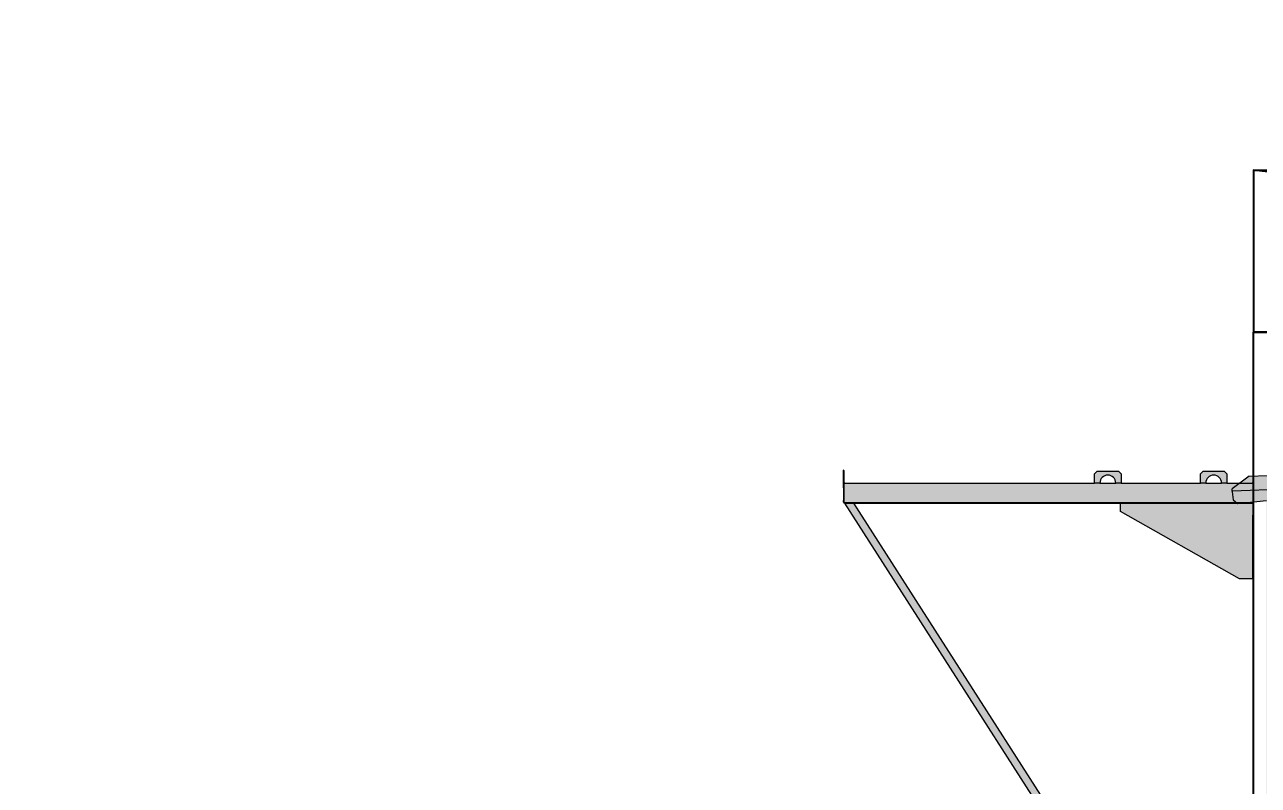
# Model space of a CAD drawing. Header units: millimetres. Extents: x 0 to 1680, y 0 to 594.
# Drawn here: x 840 to 933.2, y 304.6 to 362 of the extents above; entities that cross this region are included whole.
import ezdxf

# ---------------------------------------------------------------- set-up
doc = ezdxf.new("R2010")
doc.units = ezdxf.units.MM
for name, pattern in [('K5LT32803', [0]), ('K5LT_BASIC', [0]), ('K5LT_THIN', [0])]:
    doc.linetypes.add(name, pattern=pattern)
doc.layers.add('Системный слой', color=7, linetype='Continuous')
doc.styles.add('KDIMTEXTSTYLE', font='GOST_AU.SHX', dxfattribs={"width": 0.96, "oblique": 15, "height": 5})
doc.dimstyles.new('KDIMSTYLE (0.02)', dxfattribs={"dimtxt": 5, "dimasz": 1, "dimexe": 2, "dimexo": 0, "dimgap": 1, "dimtad": 1, "dimlfac": 50, "dimtxsty": 'KDIMTEXTSTYLE', "dimsah": 1, "dimcen": 0, "dimdle": 1, "dimadec": 0, "dimazin": 0, "dimtfac": 0.667, "dimtmove": 0, "dimatfit": 3, "dimfxl": 0, "dimtvp": 1, "dimtolj": 1, "dimtzin": 0, "dimarcsym": 0})

# ---------------------------------------------------------------- blocks, each defined once
blk = doc.blocks.new('U42')
at = {"layer": 'Системный слой', "color": 150, "linetype": 'K5LT_BASIC', "lineweight": 25, "true_color": 0x0080ff}
for p, q in [((932.825, 338.798), (937.225, 338.798)), ((932.825, 278.998), (932.825, 338.798)), ((937.225, 338.798), (937.225, 278.998)), ((937.225, 278.998), (932.825, 278.998))]:
    blk.add_line(p, q, dxfattribs=at)
blk = doc.blocks.new('U849')
at = {"layer": 'Системный слой', "true_color": 0xa0a0a0}
h = blk.add_hatch(color=253, dxfattribs=at)
h.paths.add_polyline_path([(931.785, 320.178), (932.665, 320.178), (932.785, 320.178), (932.785, 324.969), (932.785, 325.236), (932.785, 325.853), (932.774, 325.881), (932.745, 325.893), (922.785, 325.893), (922.785, 325.258)])
h.paths.add_polyline_path([(932.825, 325.236), (932.785, 325.236), (932.785, 324.969), (932.825, 324.969)])
h.paths.add_polyline_path([(932.785, 325.236), (932.825, 325.236), (932.825, 325.853), (932.81, 325.9), (932.769, 325.929), (932.745, 325.933), (901.951, 325.933), (901.923, 325.944), (901.911, 325.972), (901.911, 326.083), (901.871, 326.083), (901.871, 325.972), (901.887, 325.925), (901.927, 325.896), (901.951, 325.893), (932.745, 325.893), (932.774, 325.881), (932.785, 325.853)])
h.paths.add_polyline_path([(932.825, 326.398), (932.825, 327.323), (932.825, 327.332), (932.825, 327.332), (932.825, 327.332), (932.825, 327.333), (932.825, 327.334), (932.824, 327.337), (932.823, 327.341), (932.823, 327.341), (932.823, 327.341), (932.823, 327.342), (932.823, 327.343), (932.822, 327.346), (932.821, 327.349), (932.821, 327.349), (932.821, 327.35), (932.821, 327.35), (932.82, 327.352), (932.819, 327.355), (932.818, 327.358), (932.817, 327.358), (932.817, 327.358), (932.817, 327.359), (932.816, 327.36), (932.815, 327.363), (932.813, 327.365), (932.813, 327.366), (932.813, 327.366), (932.812, 327.366), (932.812, 327.368), (932.81, 327.37), (932.808, 327.373), (932.808, 327.373), (932.808, 327.373), (932.807, 327.374), (932.806, 327.375), (932.804, 327.377), (932.802, 327.379), (932.802, 327.38), (932.802, 327.38), (932.801, 327.38), (932.8, 327.381), (932.798, 327.383), (932.795, 327.385), (932.795, 327.386), (932.795, 327.386), (932.794, 327.386), (932.793, 327.387), (932.791, 327.389), (932.788, 327.391), (932.788, 327.391), (932.787, 327.391), (932.787, 327.391), (932.786, 327.392), (932.783, 327.394), (932.78, 327.395), (932.78, 327.395), (932.78, 327.395), (932.779, 327.396), (932.778, 327.396), (932.775, 327.397), (932.772, 327.399), (932.772, 327.399), (932.771, 327.399), (932.771, 327.399), (932.769, 327.399), (932.766, 327.4), (932.763, 327.401), (932.763, 327.401), (932.763, 327.401), (932.762, 327.401), (932.76, 327.402), (932.757, 327.402), (932.754, 327.403), (932.754, 327.403), (932.754, 327.403), (932.753, 327.403), (932.752, 327.403), (932.749, 327.403), (932.745, 327.403), (932.745, 327.404), (930.825, 327.404), (930.425, 327.404), (929.225, 327.404), (928.825, 327.404), (922.825, 327.404), (922.425, 327.404), (921.225, 327.404), (920.825, 327.404), (901.951, 327.404), (901.951, 327.403), (901.923, 327.415), (901.911, 327.443), (901.911, 327.034), (901.911, 326.083), (901.911, 325.972), (901.923, 325.944), (901.951, 325.933), (932.745, 325.933), (932.793, 325.917), (932.822, 325.877), (932.825, 325.853)])
h.paths.add_polyline_path([(901.911, 327.034), (901.871, 327.034), (901.871, 326.083), (901.911, 326.083)])
h.paths.add_polyline_path([(901.911, 328.358), (901.871, 328.358), (901.871, 328.306), (901.871, 327.034), (901.911, 327.034)])
h.paths.add_polyline_path([(901.831, 327.404), (901.871, 327.404), (901.871, 328.306), (901.831, 328.306)])
h.paths.add_polyline_path([(901.831, 328.306), (901.871, 328.306), (901.871, 328.358), (901.871, 328.369), (901.831, 328.369)])
h.paths.add_polyline_path([(920.825, 327.404), (921.225, 327.404), (921.241, 327.541), (921.288, 327.671), (921.364, 327.787), (921.464, 327.883), (921.583, 327.953), (921.715, 327.993), (921.853, 328.003), (921.99, 327.981), (922.118, 327.928), (922.23, 327.847), (922.321, 327.742), (922.385, 327.62), (922.42, 327.486), (922.425, 327.404), (922.825, 327.404), (922.825, 328.104), (922.625, 328.304), (921.025, 328.304), (920.825, 328.104)])
h.paths.add_polyline_path([(930.425, 327.404), (930.825, 327.404), (930.825, 328.104), (930.625, 328.304), (929.025, 328.304), (928.825, 328.104), (928.825, 327.404), (929.225, 327.404), (929.241, 327.541), (929.288, 327.671), (929.364, 327.787), (929.464, 327.883), (929.583, 327.953), (929.715, 327.993), (929.853, 328.003), (929.99, 327.981), (930.118, 327.928), (930.23, 327.847), (930.321, 327.742), (930.385, 327.62), (930.42, 327.486)])
at = {"layer": 'Системный слой', "color": 7, "linetype": 'K5LT32803', "lineweight": 18}
for p, q in [((901.871, 328.369), (901.831, 328.369)), ((901.831, 328.369), (901.831, 328.306)), ((901.831, 328.306), (901.831, 327.404)), ((901.871, 328.306), (901.831, 328.306)), ((901.871, 328.369), (901.871, 328.306)), ((901.871, 328.358), (901.911, 328.358)), ((901.871, 327.034), (901.871, 328.358)), ((901.911, 327.034), (901.911, 328.358)), ((920.825, 328.104), (921.025, 328.304)), ((920.825, 327.404), (920.825, 328.104)), ((921.025, 328.304), (922.625, 328.304)), ((922.625, 328.304), (922.825, 328.104)), ((922.825, 328.104), (922.825, 327.404)), ((928.825, 328.104), (929.025, 328.304)), ((928.825, 327.404), (928.825, 328.104)), ((929.025, 328.304), (930.625, 328.304)), ((930.625, 328.304), (930.825, 328.104)), ((930.825, 328.104), (930.825, 327.404)), ((901.871, 327.404), (901.831, 327.404)), ((901.951, 327.403), (901.951, 327.404)), ((901.951, 327.404), (920.825, 327.404)), ((921.225, 327.404), (920.825, 327.404)), ((921.225, 327.404), (922.425, 327.404)), ((922.825, 327.404), (922.425, 327.404)), ((922.825, 327.404), (928.825, 327.404)), ((929.225, 327.404), (928.825, 327.404)), ((929.225, 327.404), (930.425, 327.404)), ((930.825, 327.404), (930.425, 327.404)), ((930.825, 327.404), (932.745, 327.404)), ((932.745, 327.403), (932.745, 327.404)), ((932.825, 326.398), (932.825, 327.323)), ((932.825, 325.853), (932.825, 327.323)), ((901.871, 327.034), (901.911, 327.034)), ((901.871, 327.034), (901.871, 326.083)), ((901.911, 326.083), (901.911, 327.034)), ((932.825, 325.853), (932.825, 326.398)), ((901.871, 325.972), (901.871, 326.083)), ((901.871, 326.083), (901.911, 326.083)), ((901.911, 325.972), (901.911, 326.083)), ((901.951, 325.933), (932.745, 325.933)), ((901.951, 325.893), (932.745, 325.893)), ((922.785, 325.258), (922.785, 325.893)), ((932.785, 325.853), (932.785, 325.236)), ((932.825, 325.853), (932.825, 325.236)), ((931.785, 320.178), (922.785, 325.258)), ((932.785, 325.236), (932.785, 324.969)), ((932.825, 325.236), (932.785, 325.236)), ((932.825, 324.969), (932.785, 324.969)), ((932.785, 320.178), (932.785, 324.969)), ((932.825, 324.969), (932.825, 325.236)), ((932.665, 320.178), (931.785, 320.178)), ((932.785, 320.178), (932.665, 320.178))]:
    blk.add_line(p, q, dxfattribs=at)
for centre in [(921.825, 327.404), (929.825, 327.404)]:
    blk.add_arc(centre, 0.6, 0, 180, dxfattribs=at)
for centre, major_axis, start_param, end_param in [((901.951, 327.443), (-0.04, 0), 0.000009, 1.570796), ((901.951, 325.972), (0.08, 0), 3.141593, 4.712389), ((901.951, 325.972), (0.04, 0), 3.141593, 4.712389), ((932.745, 325.853), (-0.08, 0), 3.141593, 4.712389), ((932.745, 325.853), (-0.04, 0), 3.141593, 4.712389)]:
    blk.add_ellipse(centre, major_axis=major_axis, ratio=0.994522, start_param=start_param, end_param=end_param, dxfattribs=at)
blk.add_open_spline([(932.825, 327.323), (932.825, 327.326), (932.825, 327.332), (932.824, 327.341), (932.821, 327.349), (932.818, 327.357), (932.813, 327.365), (932.808, 327.373), (932.802, 327.379), (932.795, 327.386), (932.788, 327.391), (932.78, 327.395), (932.772, 327.399), (932.763, 327.401), (932.754, 327.403), (932.748, 327.403), (932.745, 327.403)], degree=3, dxfattribs=at)
blk = doc.blocks.new('U850')
at = {"layer": 'Системный слой', "true_color": 0xc0c0c0}
blk.add_hatch(color=9, dxfattribs=at).paths.add_polyline_path([(917.458, 302.727), (902.607, 325.893), (901.951, 325.893), (916.803, 302.727)])
at = {"layer": 'Системный слой', "color": 7, "linetype": 'K5LT_THIN', "lineweight": 13}
blk.add_lwpolyline([(901.951, 325.893), (902.607, 325.893), (917.779, 302.227), (917.123, 302.227)], close=True, dxfattribs=at)
blk = doc.blocks.new('U852')
at = {"layer": 'Системный слой', "true_color": 0xa0a0a0}
h = blk.add_hatch(color=253, dxfattribs=at)
h.paths.add_polyline_path([(933.939, 327.015), (934.627, 327.087), (934.621, 327.147), (933.933, 327.074), (933.876, 327.053), (933.836, 327.005), (933.825, 326.955), (933.825, 326.155), (933.885, 326.155), (933.885, 326.239), (933.885, 326.949), (933.885, 326.955), (933.901, 326.995)])
h.paths.add_polyline_path([(934.641, 327.068), (933.93, 326.994), (933.885, 326.949), (933.885, 326.239), (933.885, 326.155), (933.885, 325.893), (1031.765, 325.893), (1031.765, 326.155), (1031.765, 326.239), (1031.765, 326.944), (1031.726, 326.993), (1031.01, 327.068), (1031.018, 327.148), (982.834, 328.686), (982.825, 328.607), (982.817, 328.686), (934.633, 327.148)])
h.paths.add_polyline_path([(933.825, 326.155), (933.825, 326.955), (933.841, 327.014), (933.884, 327.058), (933.933, 327.074), (931.23, 326.79), (931.234, 326.751), (931.299, 326.134), (931.628, 325.867), (933.825, 326.098)])
h.paths.add_polyline_path([(933.825, 326.098), (933.825, 303.115), (933.885, 303.115), (933.885, 326.155), (933.825, 326.155)])
h.paths.add_polyline_path([(934.305, 325.875), (934.145, 325.875), (934.145, 325.893), (933.885, 325.893), (933.885, 303.115), (933.945, 303.115), (934.625, 303.115), (934.625, 325.893), (934.305, 325.893)])
h.paths.add_polyline_path([(934.145, 322.035), (934.305, 322.035), (934.305, 321.875), (934.145, 321.875)])
h.paths.add_polyline_path([(934.627, 327.087), (933.939, 327.015), (933.901, 326.995), (933.885, 326.955), (933.892, 326.955), (933.93, 326.994), (934.641, 327.068), (934.633, 327.148), (934.621, 327.147)])
h.paths.add_polyline_path([(933.933, 327.074), (934.621, 327.147), (934.633, 327.148), (982.817, 328.686), (982.821, 328.687), (982.817, 328.727), (982.225, 328.727), (982.225, 329.63), (932.517, 327.931), (931.21, 326.981), (931.221, 326.87), (931.23, 326.79)])
h.paths.add_polyline_path([(934.145, 325.875), (934.305, 325.875), (934.305, 325.893), (934.145, 325.893)])
h.paths.add_polyline_path([(982.834, 328.727), (983.425, 328.727), (983.425, 329.63), (982.825, 329.693), (982.225, 329.63), (982.225, 328.727)])
h.paths.add_polyline_path([(982.834, 328.686), (1031.018, 327.148), (1031.03, 327.147), (1031.718, 327.074), (1034.421, 326.79), (1034.43, 326.87), (1034.441, 326.981), (1033.133, 327.931), (983.425, 329.63), (983.425, 328.727), (982.834, 328.727), (982.83, 328.687)])
h.paths.add_polyline_path([(982.825, 328.607), (982.833, 328.677), (982.832, 328.679), (982.832, 328.679), (982.832, 328.68), (982.832, 328.681), (982.832, 328.681), (982.832, 328.682), (982.832, 328.682), (982.832, 328.683), (982.832, 328.683), (982.832, 328.683), (982.832, 328.684), (982.831, 328.684), (982.831, 328.685), (982.831, 328.685), (982.831, 328.685), (982.831, 328.686), (982.831, 328.686), (982.83, 328.686), (982.83, 328.686), (982.83, 328.687), (982.83, 328.687), (982.821, 328.687), (982.821, 328.686), (982.821, 328.686), (982.82, 328.686), (982.82, 328.686), (982.82, 328.685), (982.82, 328.685), (982.82, 328.685), (982.82, 328.684), (982.819, 328.684), (982.819, 328.683), (982.819, 328.683), (982.819, 328.683), (982.819, 328.682), (982.819, 328.681), (982.819, 328.681), (982.819, 328.681), (982.819, 328.68), (982.818, 328.679), (982.818, 328.679), (982.818, 328.678), (982.818, 328.677), (982.818, 328.677)])
h.paths.add_polyline_path([(982.817, 328.726), (982.821, 328.687), (982.83, 328.687), (982.834, 328.726)])
h.paths.add_polyline_path([(982.83, 328.687), (982.83, 328.686), (982.83, 328.686), (982.831, 328.686), (982.831, 328.686), (982.831, 328.685), (982.831, 328.685), (982.831, 328.685), (982.831, 328.684), (982.832, 328.684), (982.832, 328.683), (982.832, 328.683), (982.832, 328.683), (982.832, 328.682), (982.832, 328.681), (982.832, 328.681), (982.832, 328.681), (982.832, 328.68), (982.832, 328.679), (982.833, 328.679), (982.833, 328.678), (982.833, 328.677), (982.833, 328.677), (982.834, 328.686)])
h.paths.add_polyline_path([(982.817, 328.686), (982.818, 328.677), (982.818, 328.679), (982.819, 328.679), (982.819, 328.68), (982.819, 328.681), (982.819, 328.681), (982.819, 328.682), (982.819, 328.682), (982.819, 328.683), (982.819, 328.683), (982.819, 328.683), (982.819, 328.684), (982.82, 328.684), (982.82, 328.685), (982.82, 328.685), (982.82, 328.685), (982.82, 328.686), (982.82, 328.686), (982.821, 328.686), (982.821, 328.686), (982.821, 328.687), (982.821, 328.687)])
h.paths.add_polyline_path([(1034.421, 326.79), (1031.718, 327.074), (1031.775, 327.053), (1031.815, 327.005), (1031.825, 326.955), (1031.825, 326.155), (1031.825, 326.098), (1034.023, 325.867), (1034.352, 326.134), (1034.417, 326.751)])
h.paths.add_polyline_path([(1031.712, 327.015), (1031.75, 326.995), (1031.765, 326.955), (1031.765, 326.944), (1031.765, 326.239), (1031.765, 326.155), (1031.825, 326.155), (1031.825, 326.955), (1031.81, 327.014), (1031.767, 327.058), (1031.718, 327.074), (1031.03, 327.147), (1031.024, 327.087)])
h.paths.add_polyline_path([(1031.712, 327.015), (1031.024, 327.087), (1031.03, 327.147), (1031.018, 327.148), (1031.01, 327.068), (1031.726, 326.993), (1031.757, 326.955), (1031.765, 326.955), (1031.75, 326.995)])
h.paths.add_polyline_path([(1031.388, 325.893), (1031.228, 325.893), (1031.228, 325.875), (1031.388, 325.875)])
h.paths.add_polyline_path([(1031.388, 325.875), (1031.228, 325.875), (1031.228, 325.893), (1031.025, 325.893), (1031.025, 303.115), (1031.705, 303.115), (1031.765, 303.115), (1031.765, 325.893), (1031.388, 325.893)])
h.paths.add_polyline_path([(1031.228, 322.035), (1031.388, 322.035), (1031.388, 321.875), (1031.228, 321.875)])
h.paths.add_polyline_path([(1031.825, 303.115), (1031.825, 326.155), (1031.765, 326.155), (1031.765, 303.115)])
at = {"layer": 'Системный слой', "color": 7, "linetype": 'K5LT32803', "lineweight": 18}
for p, q in [((932.517, 327.931), (982.225, 329.63)), ((982.821, 328.687), (931.23, 326.79)), ((932.517, 327.931), (931.21, 326.981)), ((931.221, 326.87), (931.21, 326.981)), ((931.23, 326.79), (931.221, 326.87)), ((931.23, 326.79), (931.234, 326.751)), ((931.234, 326.751), (931.299, 326.134)), ((931.299, 326.134), (931.628, 325.867)), ((931.628, 325.867), (933.825, 326.098))]:
    blk.add_line(p, q, dxfattribs=at)
blk = doc.blocks.new('KDIMARROW_03')
at = {"layer": 'Системный слой', "color": 0, "linetype": 'K5LT_THIN', "lineweight": 13}
for p, q in [((0, 0), (-1, 0)), ((-0.707, -0.707), (0.707, 0.707)), ((0, 0), (1, 0))]:
    blk.add_line(p, q, dxfattribs=at)

msp = doc.modelspace()

# ---------------------------------------------------------------- linework, layer by layer
at = {"layer": 'Системный слой', "color": 150, "linetype": 'K5LT_BASIC', "lineweight": 25, "true_color": 0x0080ff}
msp.add_lwpolyline([(932.82548, 338.79807), (982.8253, 338.79807), (982.8253, 345.32629), (932.82548, 351.0317)], close=True, dxfattribs=at)

# ---------------------------------------------------------------- block references
at = {"layer": 'Системный слой'}
for name in ['U42', 'U852', 'U849', 'U850']:
    msp.add_blockref(name, (0, 0), dxfattribs=at)

# ---------------------------------------------------------------- dimensions: what is measured, and where the dimension line sits
at = {"layer": 'Системный слой', "color": 7}
msp.add_linear_dim(base=(1054.89408, 351.0317), p1=(932.82548, 338.82807), p2=(932.82548, 351.0317), angle=90, location=(1054.89408, 353.54915), text='\\H2.5;\\W0.965;\\Q0;\\H2.5;\\W0.965;\\Q0;\\Q0;610', dimstyle='KDIMSTYLE (0.02)', override={"dimexo": 0, "dimblk1": 'KDIMARROW_03', "dimblk2": 'KDIMARROW_03', "dimse1": 0, "dimse2": 0, "dimclrt": 7, "dimtolj": 1}, dxfattribs=at).render()
msp.add_linear_dim(base=(1054.89408, 338.79807), p1=(933.42548, 277.79807), p2=(932.82548, 338.79807), angle=90, location=(1054.89408, 308.29807), dimstyle='KDIMSTYLE (0.02)', override={"dimexo": 0, "dimpost": '\\H2.5;\\W0.965;\\Q0;<>', "dimblk1": 'KDIMARROW_03', "dimblk2": 'KDIMARROW_03', "dimse1": 0, "dimse2": 0, "dimclrt": 7, "dimtolj": 1}, dxfattribs=at).render()

doc.saveas('drawing.dxf')
